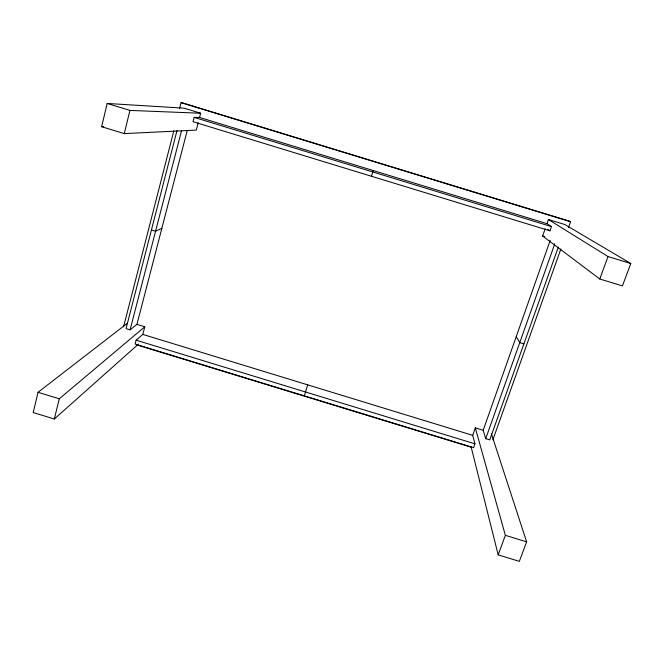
<?xml version="1.0" encoding="UTF-8"?>
<svg xmlns="http://www.w3.org/2000/svg" width="664" height="664" viewBox="0 0 664 664"><rect width="100%" height="100%" fill="white"/><g stroke="black" fill="none" stroke-linecap="round" stroke-linejoin="round"><path stroke-width="1" d="M127.43 323.21L38.047 392.299L33.2 412.543L54.324 419.009L138.494 344.077M198.204 122.624L196.245 130.111L124.259 133.613L101.633 126.7L107.195 103.46L184.111 108.166L200.661 113.229L199.557 117.462L194.145 117.37L193.017 121.711L549.95 230.823L551.444 226.582L546.953 223.652L199.557 117.462M54.324 419.009L59.279 398.798L144.802 326.754L136.933 324.347L130.102 329.859L126.069 328.622L177.006 130.509M124.259 133.613L129.945 110.415L200.661 113.229M123.595 326.763L173.843 130.791M179.512 108.68L181.065 102.654L182.019 102.737L569.745 221.253L570.583 221.718L568.5 227.553M130.102 329.859L181.504 130.8M136.933 324.347L187.223 130.584M144.802 326.754L142.802 334.399L136.145 340.167L135.124 344.077L473.606 447.644L474.943 443.834L472.693 435.335L475.308 427.873L483.184 430.28L485.724 438.663L489.766 439.9L558.324 247.041M304.328 395.852L307.714 384.854M371.442 176.259L373.218 170.548M546.953 223.652L548.406 219.518L564.964 224.581L630.8 263.525L622.417 285.91L599.766 278.988L542.621 235.994L545.186 228.69M483.184 430.28L550.182 240.459M485.724 438.663L554.772 243.804M492.887 439.809L560.872 248.975M491.377 433.675L526.627 541.841L519.331 561.346L498.183 554.872L505.37 535.333L475.308 427.873M599.766 278.988L608.016 256.561L548.406 219.518M161.867 228.275L155.567 231.255L151.425 229.985M101.633 126.7L103.692 126.65M181.065 102.654L570.583 221.718M194.145 117.37L551.444 226.582M542.621 235.994L544.455 236.558M107.195 103.46L129.945 110.415M608.016 256.561L630.8 263.525M523.896 343.902L519.754 342.632L516.235 336.648M142.802 334.399L472.693 435.335M136.145 340.167L474.943 443.834M137.066 344.973L471.556 447.32M38.047 392.299L59.279 398.798M505.37 535.333L526.627 541.841M547.725 229.296L549.95 230.823M471.091 446.764L498.183 554.872"/></g></svg>
